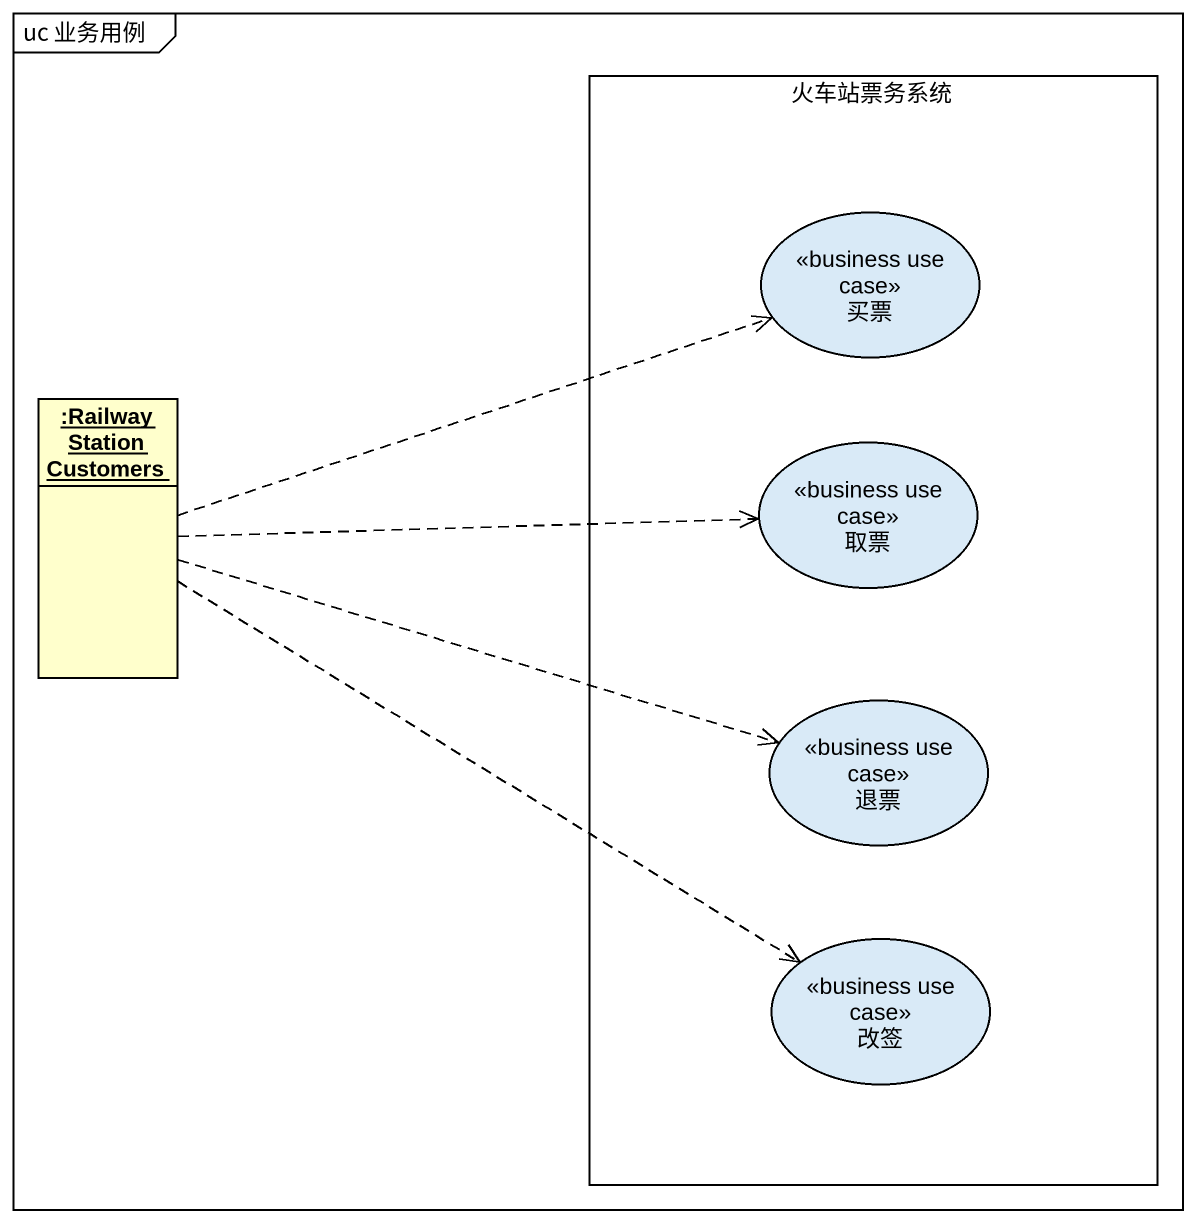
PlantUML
@startuml
mainframe uc 业务用例
allowmixing
hide circle
hide empty members
rectangle 火车站票务系统 {
  usecase 买票 <<business use case>>
  usecase 取票 <<business use case>>
  usecase 退票 <<business use case>>
  usecase 改签 <<business use case>>
}
object ":Railway Station Customers" as Railway_Station_Customers
Railway_Station_Customers .right.> 买票
Railway_Station_Customers .right.> 取票
Railway_Station_Customers .right.> 退票
Railway_Station_Customers ..> 改签
@enduml
